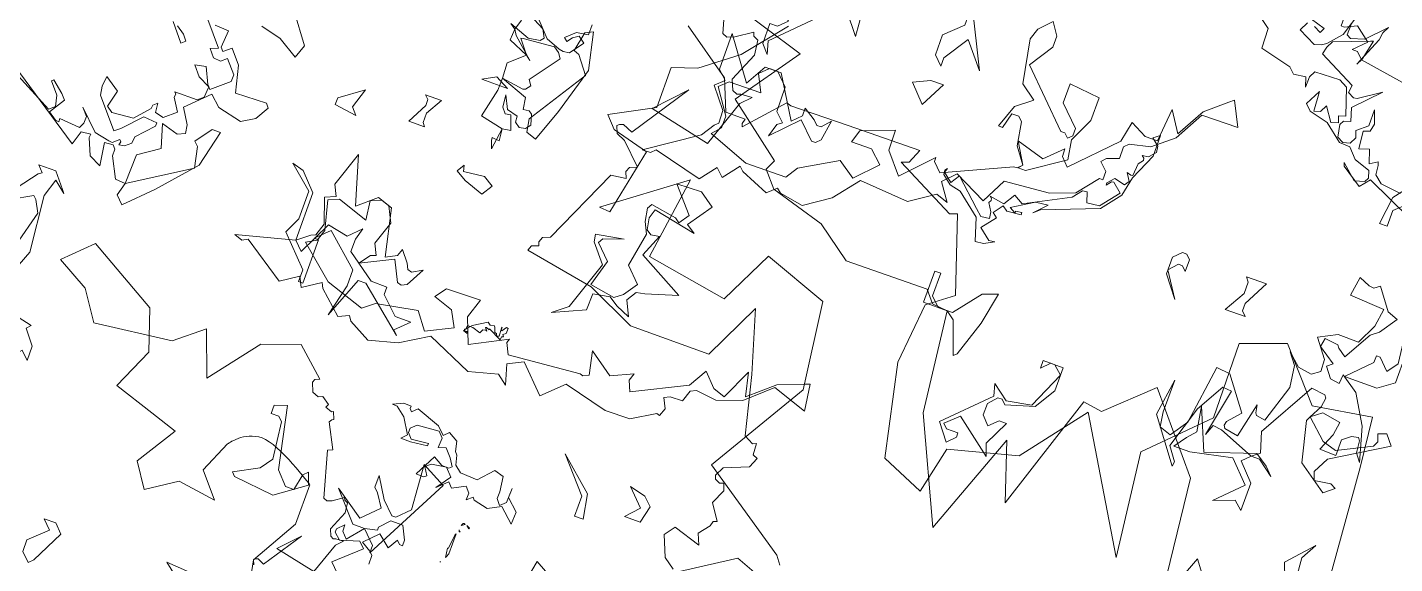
# Model space of a CAD drawing. Header units: metres. Extents: x -71 to 881, y -503 to 661.
# Drawn here: x 164.68 to 171.19, y 498.96 to 501.51 of the extents above; entities that cross this region are included whole.
import ezdxf

# ---------------------------------------------------------------- set-up
doc = ezdxf.new("R2010")
doc.units = ezdxf.units.M
doc.layers.add('ARBRE', color=100, linetype='Continuous', lineweight=13, true_color=0x00ff3f)

# ---------------------------------------------------------------- blocks, each defined once
blk = doc.blocks.new('WMF2', base_point=(0, 0.01))
at = {"color": 251, "lineweight": 0, "true_color": 0x636466}
for points in [[(217.5, -73.62), (205.76, -70.03), (212.07, -61.12), (204.08, -54.99), (204.77, -53.52), (202.84, -51.25), (195.1, -48.95), (190.12, -45.33), (178.29, -45.44), (176.89, -43.78), (174.7, -43.59), (173.01, -29.2), (166.39, -14.78), (160.89, -29.58), (158.19, -21.39), (152.68, -38.14), (149.95, -37.75), (143.85, -43.43), (139.57, -38.33), (135.29, -33.25), (133.39, -15.7), (130.63, -23.1), (123.64, -13.73)], [(23.58, -100.08), (8.83, -109.56), (3.27, -107.44)], [(3.01, -110.61), (3.9, -111.79), (16.57, -120.44), (8.22, -134.47), (9.81, -146.85), (18.98, -150.2), (22.71, -142.59), (34.39, -144.58), (32.65, -156.43), (43.16, -148.65), (41.63, -148.52), (39.67, -158.01), (44.92, -159.4), (46.44, -161.06), (40.43, -164.26), (40.42, -170.12), (36.91, -171.27), (31.95, -175.08), (27.13, -180.99)], [(118.31, -24.55), (119.17, -26.74), (115.88, -30.39), (117.14, -28.09), (116.53, -20.76)], [(221.59, -68.47), (214.46, -63.39), (212.7, -59.01), (209.83, -58.98), (210.04, -58.28), (209.88, -57.88), (205.22, -63.07), (204.55, -62.86), (196.2, -62.98), (185.71, -63.11), (186.56, -61.11), (187.58, -60.7), (178.92, -56.25), (177.9, -56.66), (174.32, -45.95), (177.81, -43.34), (178.67, -34.61), (175.87, -21.54), (169.72, -18.91), (168.26, -25.61), (158.55, -28.14), (151.66, -37.02), (141.23, -19.49), (142.97, -34.33), (135.13, -42.17), (135.3, -53.01), (129.01, -55.27), (122.91, -48.29), (114.53, -49.68), (113.77, -42.55), (112.45, -25.61)], [(35.99, -92.94), (34.69, -99.75), (29.28, -96.73)], [(16.66, -105.12), (18.28, -106.23), (19.48, -109.18), (18.41, -110.67), (14.49, -109.41), (15.1, -110.95), (13.93, -112.47), (13.73, -113.15), (13.23, -113.37), (14.72, -115.61), (13.76, -117.64), (14.16, -118.66), (14.68, -118.45), (15.39, -118.76), (15.6, -119.27), (14.94, -120.61), (11.56, -121.96), (10.97, -123.39), (11.67, -123.68), (11.74, -125.32), (12.27, -125.11), (13.58, -125.77), (15.6, -134.05), (18.21, -142.77), (22.11, -134.68), (33.61, -134.71), (40.51, -137.9), (50.45, -139.73), (50.16, -140.44), (49.24, -140.81), (49.44, -141.32), (49.15, -142.04), (48.13, -142.44), (43.19, -153.31), (41.06, -153.59), (41.43, -154.51), (41.13, -155.22), (40.11, -155.63), (43.05, -158.46), (44.35, -159.02), (44.76, -160.04), (44.45, -160.3), (43.92, -160.51), (42.49, -159.91), (37.1, -168.03), (40.97, -163.9), (32.15, -161.95), (29.82, -168.64), (28.52, -170), (30.14, -169.93), (30.65, -169.72), (31.37, -170.03), (31.94, -171.46), (30.17, -175.61), (30.45, -177.74), (31.15, -178.04), (31.35, -178.56), (33.6, -177.07), (34.61, -176.66), (35.32, -176.96), (38.04, -186.65)], [(169.87, -28.84), (169.25, -28.23), (167.56, -28.23), (167.56, -27.6), (168.66, -26.5), (170.48, -28.84), (164.64, -34.67), (165.12, -36.39), (162.8, -34.67), (159.28, -35.28), (156.97, -40.52), (158.19, -41.62), (158.8, -41.62), (159.88, -40.52), (159.88, -41.62), (156.97, -41.62), (156.97, -38.21), (158.8, -35.28), (162.8, -34.07), (163.41, -34.67), (164.03, -34.67), (165.12, -33.45), (165.12, -31.75), (164.03, -30.53), (162.8, -31.75), (161.71, -31.75), (163.41, -28.23), (162.8, -26.5), (168.04, -30.53), (169.87, -28.84), (169.87, -28.84)], [(127.86, -39.54), (126.03, -38.33), (124.94, -37.24), (127.24, -38.94), (128.46, -38.94), (129.55, -37.85), (127.24, -35.41), (127.24, -31.39), (128.46, -32.48), (131.38, -31.39), (127.86, -34.91), (130.76, -37.85), (136.62, -36.62), (138.93, -36.62), (137.71, -38.33), (136.62, -39.54), (137.23, -43.08), (134.79, -37.24), (127.86, -39.54), (127.86, -39.54)], [(120.42, -66.45), (119.65, -67.04), (117.45, -64.06), (115.93, -63.49), (117.61, -61.04), (118.69, -60.22), (120.94, -56.22), (122.15, -57.02), (122.44, -57.42), (124.35, -57.69), (124.6, -56.41), (122.13, -54.73), (122.91, -54.15), (121.8, -52.67), (120.44, -52.47), (120.32, -53.77), (117.85, -52.09), (115.45, -48.04), (114.13, -43.19), (114.93, -44.29), (115.11, -45.98), (115.4, -46.38), (116.35, -46.16), (117.52, -45.28), (117.5, -42.97), (119.86, -43.05), (118.8, -45.54), (118.53, -47.44), (121.17, -47.9), (122.64, -46.8), (121.69, -48.6), (121.49, -49.97), (121.78, -50.35), (123.77, -50.57), (128.28, -42.59), (127.38, -39.75), (128.46, -38.94), (133.52, -40.99), (134.82, -41.11), (135.39, -39.6), (134.06, -46.44), (135.36, -46.55), (137.61, -42.55), (139.52, -36.52), (138.12, -34.62), (138.22, -33.95), (142.72, -39.97), (141.89, -45.21), (141.95, -40.55), (141.61, -38.48), (139.96, -37.89), (138.27, -40.36), (137.04, -48.82), (135.07, -48.6), (131.68, -44.07), (133.27, -42.27), (133.42, -41.67), (133.14, -41.28), (131.16, -40.93), (130.09, -45.87), (129.9, -44.79), (129.67, -44.48), (128.38, -44.23), (126.63, -49.66), (127.08, -52.73), (128.25, -54.29), (126.47, -52.71), (124.5, -52.36), (123.39, -53.17), (123.49, -54.92), (125.42, -57.49), (122.86, -58.8), (119.88, -58.72), (118.5, -61.58), (118.12, -64.16), (123.08, -64.47), (122.69, -67.2), (121.11, -66.56), (120.42, -66.45), (120.42, -66.45)], [(122.64, -46.8), (119.8, -44.2), (117.78, -43.62), (113.05, -45.94), (112.69, -46.71), (113.05, -47.75), (111.9, -48.16), (110.76, -46.76), (118.41, -42.1), (119.56, -39.88), (119.15, -38.74), (116.82, -39.05), (116.04, -38.68), (117.45, -37.54), (121.56, -40.46), (122.95, -46.17), (122.64, -46.8), (122.64, -46.8)], [(174.7, -43.59), (178.13, -43.59), (178.13, -48.16), (177.26, -48.16), (177.26, -44.83), (176.02, -43.59), (173.91, -43.59), (170.9, -47.37), (168.8, -48.16), (169.68, -43.59), (171.36, -38.49), (171.81, -38.05), (173.47, -42.7), (174.7, -43.59), (174.7, -43.59)], [(220.57, -50.22), (221.79, -50.2), (214.78, -54.92), (213.59, -56.76), (213.1, -57.26), (213.13, -59.1), (215.47, -61.97), (214.27, -63.08), (215.5, -64.29), (215.56, -69.52), (211.34, -63.72), (209.67, -66.67), (207.37, -66.7), (203.77, -60.91), (202.56, -62.13), (202.58, -63.23), (200.85, -62.15), (200.24, -61.55), (199.64, -61.56), (198.56, -62.79), (199.01, -59.87), (199.61, -59.26), (200.21, -59.24), (202.55, -61.52), (206.05, -57.94), (205.47, -59.78), (204.85, -60.28), (206.1, -61.48), (206.14, -65.01), (207.85, -66.7), (209.07, -66.69), (210.27, -65.56), (209.03, -63.15), (213.66, -63.1), (214.86, -61.99), (212.51, -58.47), (212.49, -56.77), (213.57, -55.55), (207.7, -53.3), (201.85, -53.37), (200.78, -55.09), (195.57, -58.07), (193.11, -56.39), (190.24, -59.36), (192.08, -61.04), (195, -61.01), (194.41, -62.83), (189.81, -64.59), (189.77, -61.68), (187.3, -58.79), (183.33, -62.96), (183.33, -62.37), (182.1, -61.15), (172.77, -65.4), (172.29, -65.4), (171.68, -66.02), (173.43, -68.94), (169.39, -67.77), (166.98, -70.11), (166.96, -69.01), (165.85, -67.81), (160.08, -73.71), (159.5, -76.65), (157.18, -75.46), (155.35, -75.48), (154.92, -80.22), (153.06, -77.33), (150.8, -81.38), (147.91, -83.85), (147.29, -84.34), (145.55, -80.94), (150.8, -80.88), (153.05, -76.72), (155.95, -74.38), (158.86, -73.73), (159.47, -73.11), (159.44, -71.4), (161.14, -70.78), (161.73, -70.16), (160.64, -69.08), (160.62, -67.87), (161.11, -67.86), (163.5, -64.91), (166.9, -63.65), (173.36, -63.08), (175.14, -59.53), (179.8, -61.8), (181.48, -60.07), (179.75, -57.65), (181.46, -58.23), (184.95, -55.88), (192.02, -56.41), (194.9, -52.85), (198.42, -50.48), (201.82, -51.06), (202.43, -51.55), (203.66, -50.42), (207.69, -52.09), (208.3, -52.68), (210.1, -50.35), (211.21, -51.44), (213, -49.09), (219.97, -50.84), (220.57, -50.22), (220.57, -50.22)], [(113.17, -63.62), (113.17, -55.18), (115.36, -53.65), (120.07, -53.65), (116.91, -56.82), (116.91, -57.81), (116.37, -57.81), (114.82, -56.28), (113.72, -57.81), (114.82, -67.35), (110.12, -66.81), (113.17, -63.62), (113.17, -63.62)], [(156.89, -69.51), (157.43, -66.75), (159.56, -64.03), (167.3, -61.05), (168.14, -60.32), (166.54, -62.02), (168.32, -61.8), (171.36, -59.94), (170.42, -59.42), (170.47, -59.72), (169.59, -59.84), (169.56, -59.52), (171.59, -59.29), (172.31, -59.83), (173.34, -58.5), (172.64, -57.96), (174.22, -55.94), (172.57, -54.64), (171.71, -54.74), (173.12, -54.01), (174.29, -53.87), (175.3, -57.08), (178.61, -59.71), (180.18, -60.09), (181.49, -61.11), (181.56, -61.74), (181.3, -62.07), (181.53, -61.43), (180.22, -60.39), (179.42, -61.68), (175.68, -58.22), (174.72, -57.4), (173.53, -57.53), (173.65, -58.47), (174.34, -59.58), (174.13, -59.93), (174.18, -60.23), (174.45, -60.45), (172.34, -60.13), (171.33, -61.75), (169.98, -60.98), (163.78, -64.16), (162.73, -65.48), (162.11, -65.55), (161.63, -64.1), (159.84, -64.31), (157.76, -66.95), (159.09, -68.05), (159.4, -68.02), (159.94, -67.33), (159.98, -67.64), (159.15, -68.6), (157.6, -68.22), (157.12, -68.85), (157.81, -69.96), (157.22, -69.78), (156.92, -69.81), (156.81, -71.58), (156.27, -72.27), (156.3, -72.59), (156.65, -72.85), (155.79, -72.95), (154.94, -73.93), (155.05, -74.81), (156.1, -75.62), (155.22, -76.3), (155.18, -73.27), (156.89, -69.51), (156.89, -69.51)], [(147.98, -61.05), (146.87, -62.15), (146.26, -62.15), (145.66, -61.53), (145.66, -59.83), (146.26, -60.44), (146.87, -60.44), (147.98, -59.23), (145.66, -55.68), (147.98, -58.61), (147.98, -61.05), (147.98, -61.05)], [(136.37, -58.45), (136.37, -57.37), (135.76, -56.76), (138.68, -56.76), (136.98, -59.69), (136.98, -61.39), (137.47, -62), (134.54, -62), (136.37, -58.45), (136.37, -58.45)], [(171.68, -66.02), (173.31, -68.24), (173.88, -71.59), (174.47, -72.18), (175.5, -72.18), (176.09, -69.97), (176.66, -69.97), (175.5, -73.22), (173.31, -74.97), (175.5, -76.59), (176.66, -82.74), (176.09, -84.36), (174.47, -86.09), (173.31, -84.36), (173.31, -82.74), (175.5, -79.36), (168.32, -72.18), (167.74, -72.18), (167.15, -71.59), (166.58, -72.18), (166.58, -73.22), (169.36, -76), (169.36, -78.78), (164.96, -78.33), (164.96, -74.97), (166.58, -71.59), (166.11, -68.82), (171.09, -65.45), (172.15, -65.45), (171.68, -66.02), (171.68, -66.02)], [(187.57, -69.19), (189.89, -71.62), (187.57, -72.72), (185.74, -72.72), (187.57, -69.19), (187.57, -69.19)], [(211.1, -72.56), (210.01, -72.56), (208.8, -73.77), (211.73, -76.09), (212.35, -76.09), (210.51, -77.8), (211.1, -78.4), (210.01, -80.71), (210.51, -76.09), (208.8, -74.88), (205.88, -79.01), (204.66, -77.8), (203.56, -77.8), (200.04, -82.55), (199.42, -74.88), (201.73, -77.8), (202.34, -78.4), (210.51, -70.25), (210.01, -68.43), (211.1, -69.64), (211.1, -72.56), (211.1, -72.56)], [(76.6, -77.49), (82.66, -82.33), (73, -81.67)], [(71.27, -86.04), (71.55, -86.71), (71.33, -86.9), (71, -87.03), (70.05, -86.62), (66.45, -92.02), (69.04, -89.28), (63.17, -87.99), (61.62, -92.45), (60.75, -93.34), (61.84, -93.29), (62.18, -93.16), (62.64, -93.37), (63.02, -94.3), (61.86, -97.06), (62.03, -98.49), (62.51, -98.7), (62.64, -99.03), (64.13, -98.04), (64.8, -97.78), (65.29, -97.98), (67.08, -104.41), (66.4, -104.68), (68.19, -108.14), (67.94, -108.55), (67.68, -108.66), (68.1, -109.68), (68.37, -109.56), (69.29, -109.9), (69.08, -110.38), (70.18, -111.12), (70.78, -110.87), (71.7, -111.21), (72.22, -112.5), (72.02, -112.99), (71.4, -113.23), (75.46, -116.88), (80.69, -115.04), (86.12, -108.09), (88.43, -114.47), (92.34, -111.31), (103.35, -109.97), (106.1, -114.07), (110.61, -116.64), (106.84, -120.37), (96.77, -114.54), (94.84, -108.74), (97.41, -102.93), (91.6, -101), (87.74, -99.72), (91.28, -94.1), (89.03, -90.71), (84.85, -93.45), (79.38, -92.64), (82.27, -96.02), (80.34, -100.54), (80.31, -100.55), (80.25, -100.64), (80.17, -100.76), (80.05, -100.9), (79.89, -101.09), (79.68, -101.28), (79.47, -101.5), (79.2, -101.73), (78.93, -101.95), (78.6, -102.17), (78.25, -102.36), (77.89, -102.55), (77.49, -102.7), (77.07, -102.81), (76.62, -102.9), (76.15, -102.93), (75.62, -102.89), (75.04, -102.76), (74.41, -102.57), (73.74, -102.32), (73.05, -102.03), (72.35, -101.7), (71.67, -101.35), (70.98, -101), (70.34, -100.64), (69.73, -100.29), (69.19, -99.97), (68.7, -99.67), (68.31, -99.43), (68.02, -99.24), (67.83, -99.11), (67.77, -99.08), (67.77, -93.28), (71.55, -86.71), (68.73, -71.99)], [(122.21, -79.14), (120.38, -81.45), (117.46, -79.74), (116.86, -80.36), (116.37, -79.14), (116.37, -77.44), (120.38, -78.53), (121.59, -77.44), (121.59, -75.13), (122.69, -75.13), (122.21, -79.14), (122.21, -79.14)], [(184.65, -79.77), (186.95, -76.25), (186.95, -75.04), (188.18, -76.25), (188.18, -79.17), (185.74, -81.48), (185.74, -84.42), (181.72, -76.25), (184.65, -79.77), (184.65, -79.77)], [(91.94, -159.79), (89, -155.76), (89.67, -153.85), (92.49, -155.57), (95.44, -156.33)], [(101.56, -154.29), (99.54, -154.17), (99.73, -151.7), (99.31, -151.21), (98.26, -152.1), (96.65, -150.2), (95.72, -146.4), (91.23, -146.56), (90.77, -146.01), (91.89, -144.08), (93.76, -142.97), (97.21, -143.77), (98.75, -145.15), (101.81, -142.17), (100.48, -140.04), (100.32, -138.84), (101.34, -138.36), (103.76, -139.06), (102.79, -135.77), (105.69, -133.77), (105.82, -129.54), (107.25, -129.65), (108.74, -132.52), (108.73, -133.49), (109.15, -133.99), (110.39, -133.89), (109.93, -130.65), (111.62, -131.51), (112.63, -133.81), (112.58, -134.33), (113.9, -134.17), (114.51, -132.19), (129.81, -142.39)], [(147.99, -96.52), (146.26, -95.22), (146.17, -92.39), (141.64, -91.28), (140.84, -90.46), (139.13, -90.72), (138.69, -89.34), (138.63, -90.88), (138.17, -91.79), (134.57, -91.91), (133.35, -91.28), (132.09, -87.5), (133.07, -87.18), (132.73, -86.26), (133.71, -85.95), (135.09, -87.89), (135.6, -86.91), (136.47, -86.63), (136.66, -89.45), (137.77, -87.31), (136.97, -86.47), (134.21, -85.79), (131.7, -83.77), (130.11, -83.69), (128.85, -82.3), (126.54, -81.5), (126.24, -80.52), (126.57, -79.87), (128, -79.47), (130.14, -81.38), (129.97, -80.9), (127.04, -78.97), (125.91, -80.36), (118.92, -77.16)], [(121.4, -80.01), (124.34, -80.36), (125.43, -81.26), (125.58, -82.58), (125.74, -83.07), (126.83, -82.4), (127.49, -84.3), (128.86, -83.86), (129.13, -86.37), (128.24, -86.66), (128, -87.76), (128.66, -89.67), (128.66, -87.28), (130.11, -86.07), (129.76, -85.15), (130.27, -84.17), (131.22, -83.92), (132.14, -84.39), (132.47, -86.12), (132.16, -86.71), (131.17, -87.01), (131.77, -88.88), (128.43, -92.34), (131.45, -90.3), (131.93, -90.21), (132.84, -90.68), (132.69, -91.75), (138.01, -94.49), (137.8, -95.54), (137.29, -96.51), (132.41, -98.35), (132.02, -98.48), (132.65, -95.66), (133.11, -94.75), (131.35, -98.96), (131.2, -100.04), (130.7, -101), (133.23, -98.36), (135.1, -97.76), (135.74, -98.1), (135.68, -99.63)], [(134.56, -103.4), (136.24, -97.94), (137.95, -96.02), (138.58, -95.62), (139.55, -95.29), (142.04, -96.56), (141.41, -97.82)], [(140.33, -97.67), (139.33, -97.16), (139.01, -97.82), (141.07, -98.46)], [(125.32, -138.84), (119.23, -135.58), (118.45, -136.25), (118.79, -137.79), (120.16, -139.39), (119.88, -139.63), (118.23, -138.25), (117.58, -137.48), (118.99, -135.3), (117.81, -134.49), (117.3, -134.44), (117.31, -134.91), (114.32, -134.66), (114, -135.42), (113.97, -136.41), (114.88, -137.47), (112.09, -134.75), (109.9, -134.31), (109.39, -134.27), (108.55, -134.98), (108.32, -134.71), (108.41, -134.24), (107.65, -134.4), (106.82, -135.1), (106.74, -136.05), (104.54, -138.4), (104.55, -138.87), (106.51, -139.03), (108.95, -136.47), (109.72, -135.82), (113.14, -139.82), (113.34, -141.07), (113.17, -142.56), (111.11, -141.15), (111.72, -138.72), (110.83, -138.12), (107.79, -138.4), (105.92, -140.47), (105.88, -141), (105.33, -141.47), (105.18, -140.15), (103.95, -139.86), (102.35, -141.23), (103.5, -143.03), (103.41, -143.5), (103.65, -143.77), (100.39, -143.77), (99.59, -144.43), (99.47, -145.98), (101.18, -146.84), (102.3, -148.17), (100.78, -148.52), (99.7, -146.26), (99.24, -145.7), (96.84, -147.73), (96.81, -148.71), (98.38, -150.55), (99.16, -149.88), (100.2, -149.96), (101.09, -151.02), (100.03, -151.47), (102.77, -154.68)], [(106.42, -152.45), (105.24, -151.63), (104.58, -150.84), (105.14, -150.36), (107.17, -152.77)], [(97.72, -81.01), (100.04, -76.4), (100.64, -75.79), (101.87, -77), (101.87, -78.71), (99.41, -81.01), (100.64, -82.24), (98.93, -82.24), (97.72, -81.01), (97.72, -81.01)], [(59.53, -88.36), (61.31, -90.12), (57.78, -93.28), (58.61, -94.11), (61.31, -93.28), (62.23, -94.11), (62.23, -94.58), (61.31, -95.5), (61.31, -94.58), (60.48, -93.73), (58.61, -95.97), (56.85, -96.33), (56.85, -96.8), (55.55, -98.2), (53.79, -98.2), (52.87, -96.33), (52.87, -95.5), (53.33, -95.5), (53.79, -95.97), (54.63, -94.58), (56.39, -95.97), (58.23, -94.11), (56.85, -93.28), (56.39, -92.81), (56.39, -91.51)], [(58.61, -95.97), (60.32, -95.97), (63.86, -99.98), (59.71, -97.06), (57.39, -99.38), (58.61, -101.21), (59.21, -101.81), (59.21, -103.52), (57.39, -100.59), (55.69, -98.89), (55.08, -98.89), (53.39, -100.59), (53.87, -107.05), (50.45, -105.22), (56.79, -93.05), (56.79, -94.14), (58.61, -95.97), (58.61, -95.97)], [(132.71, -95.54), (133.58, -96.42), (134.37, -96.42), (132.71, -98.1), (134.81, -99.76), (136.47, -98.97), (136.93, -98.97), (136.93, -100.2), (136.47, -100.2), (135.25, -101.44), (135.25, -104.42), (136.12, -105.31), (137.8, -103.54), (136.47, -105.66), (136.93, -106.1), (136.12, -108.22), (136.93, -109.09), (137.8, -108.22), (139.92, -109.09), (140.71, -109.09), (134.81, -113.75), (135.25, -114.99), (134.37, -115.87)], [(123.89, -94.11), (132.71, -95.54), (132.71, -95.54)], [(46.51, -96.62), (46.65, -96.16), (46.74, -95.97), (46.95, -97.29), (46.8, -97.34), (46.58, -99.41), (46.49, -99.57), (46.51, -96.62), (46.51, -96.62)], [(47.28, -95.16), (47.15, -95.21), (47.28, -95.16), (47.28, -95.16)], [(78.38, -97.12), (74.97, -98.96), (73.76, -100.65), (74.37, -105.9), (74.97, -106.51), (76.08, -106.51), (76.08, -107.72), (74.37, -108.33), (72.54, -99.56), (70.84, -97.73), (69.62, -97.73), (69.14, -100.05), (68.53, -100.65), (67.9, -98.96), (72.05, -96.02), (77.9, -96.64), (78.38, -97.12), (78.38, -97.12)], [(45.08, -100.81), (45.46, -101.12), (45.03, -100.9), (45.08, -100.81), (45.08, -100.81)], [(45.94, -101.27), (45.76, -101.16), (46.23, -100.87), (46.06, -101.21), (45.94, -101.27), (45.94, -101.27)], [(46.06, -100), (46.17, -99.95), (46.26, -100.23), (46.22, -100.08), (46.06, -100), (46.06, -100)], [(41.84, -105.25), (43.62, -104.29), (45.73, -104.74), (46.01, -105.12), (46.77, -104.41), (46.73, -105.44), (47.43, -106.2), (49.22, -105.25), (49.85, -105.94), (51.28, -104.6), (49.82, -106.67), (50.87, -107.74), (52.95, -107.44), (53.69, -106.82), (53.01, -105.71), (53.39, -105.43), (54.48, -105.47), (52.9, -108.54), (51.53, -107.75), (50.51, -107.72), (50.13, -108.07), (50.82, -109.11), (51.79, -110.25), (52.85, -109.93), (52.79, -111.31), (53.49, -112.07), (56.63, -111.82), (57.39, -111.12), (57.42, -110.48), (56.72, -109.72), (54.29, -109.98), (54.31, -109.62), (56.73, -109.36), (58.12, -109.4), (57.43, -110.12), (58.73, -112.28), (60.09, -113.37), (60.82, -113.4), (59.39, -114.07), (58.29, -114.03), (58.31, -113.66), (57.96, -113.28), (57.27, -113.98), (53.82, -112.76), (52.77, -111.68), (52.09, -112.38), (50.71, -111.59), (50.41, -110.19), (50.06, -109.81), (49.75, -108.42), (48.76, -107.65), (46.27, -107.55), (44.45, -109.59), (43.06, -109.17), (42.78, -107.03), (42.83, -106.03), (42.2, -105.27), (41.44, -105.97), (41.35, -108.07), (41.41, -106.7), (39.72, -105.17), (39.79, -103.4), (41.84, -105.25), (41.84, -105.25)], [(111.88, -106.14), (110.25, -104.06), (110.25, -101.98), (111.34, -103.08), (112.32, -101.98), (115.5, -105.17), (116.06, -105.17), (117.15, -104.06), (116.61, -104.06), (116.61, -101.98), (117.15, -101.98), (117.15, -105.71), (115.5, -106.14), (114.95, -106.7), (116.06, -107.79), (111.34, -106.7), (111.88, -106.14), (111.88, -106.14)], [(41.84, -105.25), (41.63, -105.03), (41.84, -105.25), (41.84, -105.25)], [(31.94, -110.31), (36.07, -115.05), (31.32, -110.9), (30.71, -107.38), (31.94, -107.38), (31.94, -110.31), (31.94, -110.31)], [(23.77, -111.52), (26.08, -113.84), (23.77, -113.24), (22.56, -112.13), (23.16, -109.69), (25.47, -109.69), (23.77, -111.52), (23.77, -111.52)], [(115.75, -121.61), (116.64, -123.29), (117.08, -123.72), (119.97, -122.05)], [(121.74, -121.17), (117.52, -126.7), (117.08, -127.05), (117.87, -127.93), (115.4, -127.93), (113.63, -125.83), (113.28, -125.39), (114.96, -126.7), (115.75, -124.16), (114.96, -116.16), (115.75, -114.04)], [(117.08, -116.51), (115.75, -121.61), (115.75, -121.61)], [(88.02, -127.64), (89.18, -128.05), (81.01, -130.16), (79.28, -131.51), (78.66, -131.81), (78.08, -133.54), (79.32, -137.06), (77.83, -137.7), (78.59, -139.25), (76.91, -144.21), (74.85, -137.35), (72.31, -139.57), (70.12, -138.82), (68.65, -132.15), (67.1, -132.91), (66.75, -133.95), (65.48, -132.37), (65.1, -131.6), (64.53, -131.41), (63.1, -132.21), (64.5, -129.59), (65.26, -129.22), (65.84, -129.4), (67.29, -132.34), (71.77, -130.12), (70.62, -131.65), (69.87, -131.93), (70.65, -133.46), (69.51, -136.82), (70.57, -138.98), (71.73, -139.36), (73.23, -138.72), (72.87, -136.03), (77.25, -137.51), (78.75, -136.87), (77.7, -132.76), (78.24, -131.16), (79.66, -130.35), (74.87, -126.28), (69.33, -124.41), (67.74, -125.68), (61.86, -126.76), (60.09, -124.38), (56.38, -126.21), (57.56, -128.41), (60.34, -129.35), (59.17, -130.88), (54.25, -131.01), (55.18, -128.25), (53.81, -124.69), (48.67, -127.32), (48.87, -126.75), (48.11, -125.21), (37.91, -126.12), (37.44, -125.97), (36.67, -126.35), (37.35, -129.67), (33.92, -127.23), (30.88, -128.65), (31.23, -127.59), (30.59, -126.09), (23.17, -129.77), (21.67, -132.34), (19.86, -130.44), (18.12, -129.86), (16.15, -134.19), (15.36, -130.85), (11.87, -133.9), (8.32, -135.28), (7.59, -135.54), (7.07, -131.77), (12.02, -133.45), (15.55, -130.27), (19.06, -129.03), (22.02, -129.38), (22.79, -129), (23.33, -127.38), (25.15, -127.33), (25.92, -126.95), (25.23, -125.56), (25.63, -124.43), (26.08, -124.57), (29.34, -122.59), (32.94, -122.53), (39.22, -124.13), (42.07, -121.37), (45.72, -125.04), (47.88, -123.97), (47.05, -121.13), (48.46, -122.25), (52.55, -121.18), (59.04, -124.03), (62.95, -121.62), (67.02, -120.56), (70.08, -122.22), (70.5, -122.88), (71.99, -122.24), (75.25, -125.13), (75.62, -125.9), (78.11, -124.29), (78.79, -125.68), (81.26, -124.08), (87.26, -128.05), (88.02, -127.64), (88.02, -127.64)], [(81.01, -137.11), (81.01, -130.16), (79.79, -128.95), (77.48, -133.7), (74.56, -133.08), (72.85, -134.78), (73.33, -133.08), (73.33, -131.26), (69.33, -128.34), (67, -128.34), (67, -127.23), (64.57, -124.92), (62.26, -124.92), (64.09, -123.1), (63.48, -122.5), (69.93, -127.84), (71.03, -127.84), (73.33, -122), (72.24, -126.63), (72.24, -128.95), (76.88, -133.08), (78.71, -131.26), (78.09, -131.26), (78.09, -124.92), (78.71, -124.92), (78.71, -126.63), (82.71, -130.78), (81.61, -133.08), (81.61, -137.11), (85.03, -140.02), (83.32, -139.54), (81.01, -137.11), (81.01, -137.11)], [(54.16, -127.33), (52.25, -128.51), (51.85, -128.21), (51.22, -128.34), (51.11, -128.15), (50.9, -127.48), (50.6, -127.43), (50.52, -127.17), (50.44, -127.11), (50.17, -127.21), (50.23, -128.35), (50.16, -128.51), (50.16, -128.08), (50.07, -128.03), (49.62, -128.66), (49.33, -128.62), (49.38, -127.89), (49.74, -127.62), (49.57, -127.32), (49.82, -127.23), (49.84, -126.81), (51.76, -127.71), (51.74, -127.58), (52.22, -127.74), (52.33, -127.68), (51.98, -127.29), (52.17, -127.38), (52.57, -127.26), (52.83, -126.75), (53.96, -127.11), (54.74, -127.1), (54.8, -126.57), (54.93, -126.53), (54.96, -126.46), (54.93, -126.32), (54.74, -126.22), (54.51, -126.31), (54.41, -126.05), (55.06, -126.28), (54.16, -127.33), (54.16, -127.33)], [(105.82, -129.54), (97.54, -134.76), (98.14, -137.7), (98.75, -138.3), (97.05, -140.62), (95.83, -140.62), (97.05, -135.38), (101.69, -130.15), (105.21, -126.6), (106.3, -127.7), (105.82, -129.54), (105.82, -129.54)], [(28.56, -153.92), (30.94, -150.53), (29.67, -149.64), (35.82, -150.93), (36.23, -149.61), (35.92, -147.95), (35.22, -147.45), (34.02, -147.66), (35.31, -144.47), (28.78, -140.9), (33.22, -139.51), (34.42, -139.31), (35.29, -137.92), (34.3, -135.76), (36.32, -136.63), (37.59, -137.52), (39.98, -137.11), (40.07, -134.73), (44.54, -132.73), (42.46, -134.33), (40.08, -141.29), (42.26, -143.89), (42.45, -144.97), (38.49, -145.64), (41.28, -144.68), (41.66, -143.99), (39.59, -141.99), (40.67, -138.22), (37.1, -137.61), (35.99, -138.41), (34.61, -140.39), (36.71, -142.49), (35.82, -147.35), (36.59, -148.94), (36.91, -150.74), (36.53, -151.43), (32.84, -150.83), (32.14, -150.33), (31.15, -151.75), (34.23, -155.28), (30.66, -155.41), (28.56, -153.92), (28.56, -153.92)], [(59.05, -144.81), (61.87, -145.83), (63.32, -146.72), (62.67, -147.76), (62.48, -146.91), (59.55, -147.25), (58.09, -146.36), (59.05, -144.81), (59.05, -144.81)], [(82.25, -150.59), (79.04, -152.94), (79.92, -150.11), (79.04, -149.13), (82.25, -149.63), (82.25, -150.59), (82.25, -150.59)], [(59.93, -151.15), (60.32, -152.23), (60.38, -152.67), (59.29, -152.55), (59.49, -154.26), (58.26, -154.43), (58.99, -156.48), (59.78, -156.36), (60.39, -157.12), (60.6, -158.84), (59.69, -157), (58.12, -156.61), (58.04, -155.76), (57.3, -155.21), (56.47, -155.37), (55.94, -156.07), (56.34, -157.53), (56.79, -157.86), (57.66, -157.75), (57.9, -159.41), (61.78, -160.83), (58.66, -160.38), (58.28, -160.48), (57.75, -161.18), (58.26, -161.95), (55.2, -166.06), (55.75, -166.8), (56.5, -167.36), (60.96, -166.95), (61.31, -166.89), (59.77, -164.96), (59.07, -164.44), (62, -167.02), (62.51, -167.79), (63.26, -168.35), (60.34, -167.25), (58.66, -167.5), (58.28, -168), (58.89, -169.15), (61.9, -170.7)], [(61.18, -171.65), (57.84, -168.06), (55.81, -167.24), (55.17, -167.15), (54.29, -167.27), (52.87, -169.18), (53.82, -169.88), (54.6, -169.37), (55.15, -168.63), (55.66, -169.01), (54.32, -170.26), (52.66, -170.5), (52.66, -171.97)], [(62.04, -169.25), (62.51, -167.79), (62.6, -166.17), (59.77, -164.96), (61.9, -163.05), (61.78, -160.83), (61.83, -159.09), (62.73, -154.97), (59.49, -154.26), (59.93, -151.15), (59.93, -151.15)], [(70.48, -153.72), (70.48, -154.59), (70.98, -155.09), (68.65, -155.09), (70, -152.75), (70, -151.4), (69.61, -150.88), (71.95, -150.88), (70.48, -153.72), (70.48, -153.72)], [(56.45, -156.83), (51.18, -165.09), (52.99, -167.49), (53.79, -167.78), (53.24, -170.6), (52.14, -171.11), (51.01, -165.85), (52.98, -159.15), (54.67, -154.45), (56.12, -154.97), (56.45, -156.83), (56.45, -156.83)], [(62.6, -160.74), (60.66, -159.76), (64.44, -159.76), (62.6, -160.74), (62.6, -160.74)]]:
    blk.add_lwpolyline(points, dxfattribs=at)

msp = doc.modelspace()

# ---------------------------------------------------------------- block references
at = {"layer": 'ARBRE', "color": 251, "lineweight": 5, "true_color": 0x636466, "xscale": 0.03451886634015593, "yscale": 0.03451886634015593, "zscale": 0.03451886634015593, "rotation": 160.1685466476646}
for p in [(174.2221, 496.7014), (167.0671, 495.3232)]:
    msp.add_blockref('WMF2', p, dxfattribs=at)

doc.saveas('drawing.dxf')
